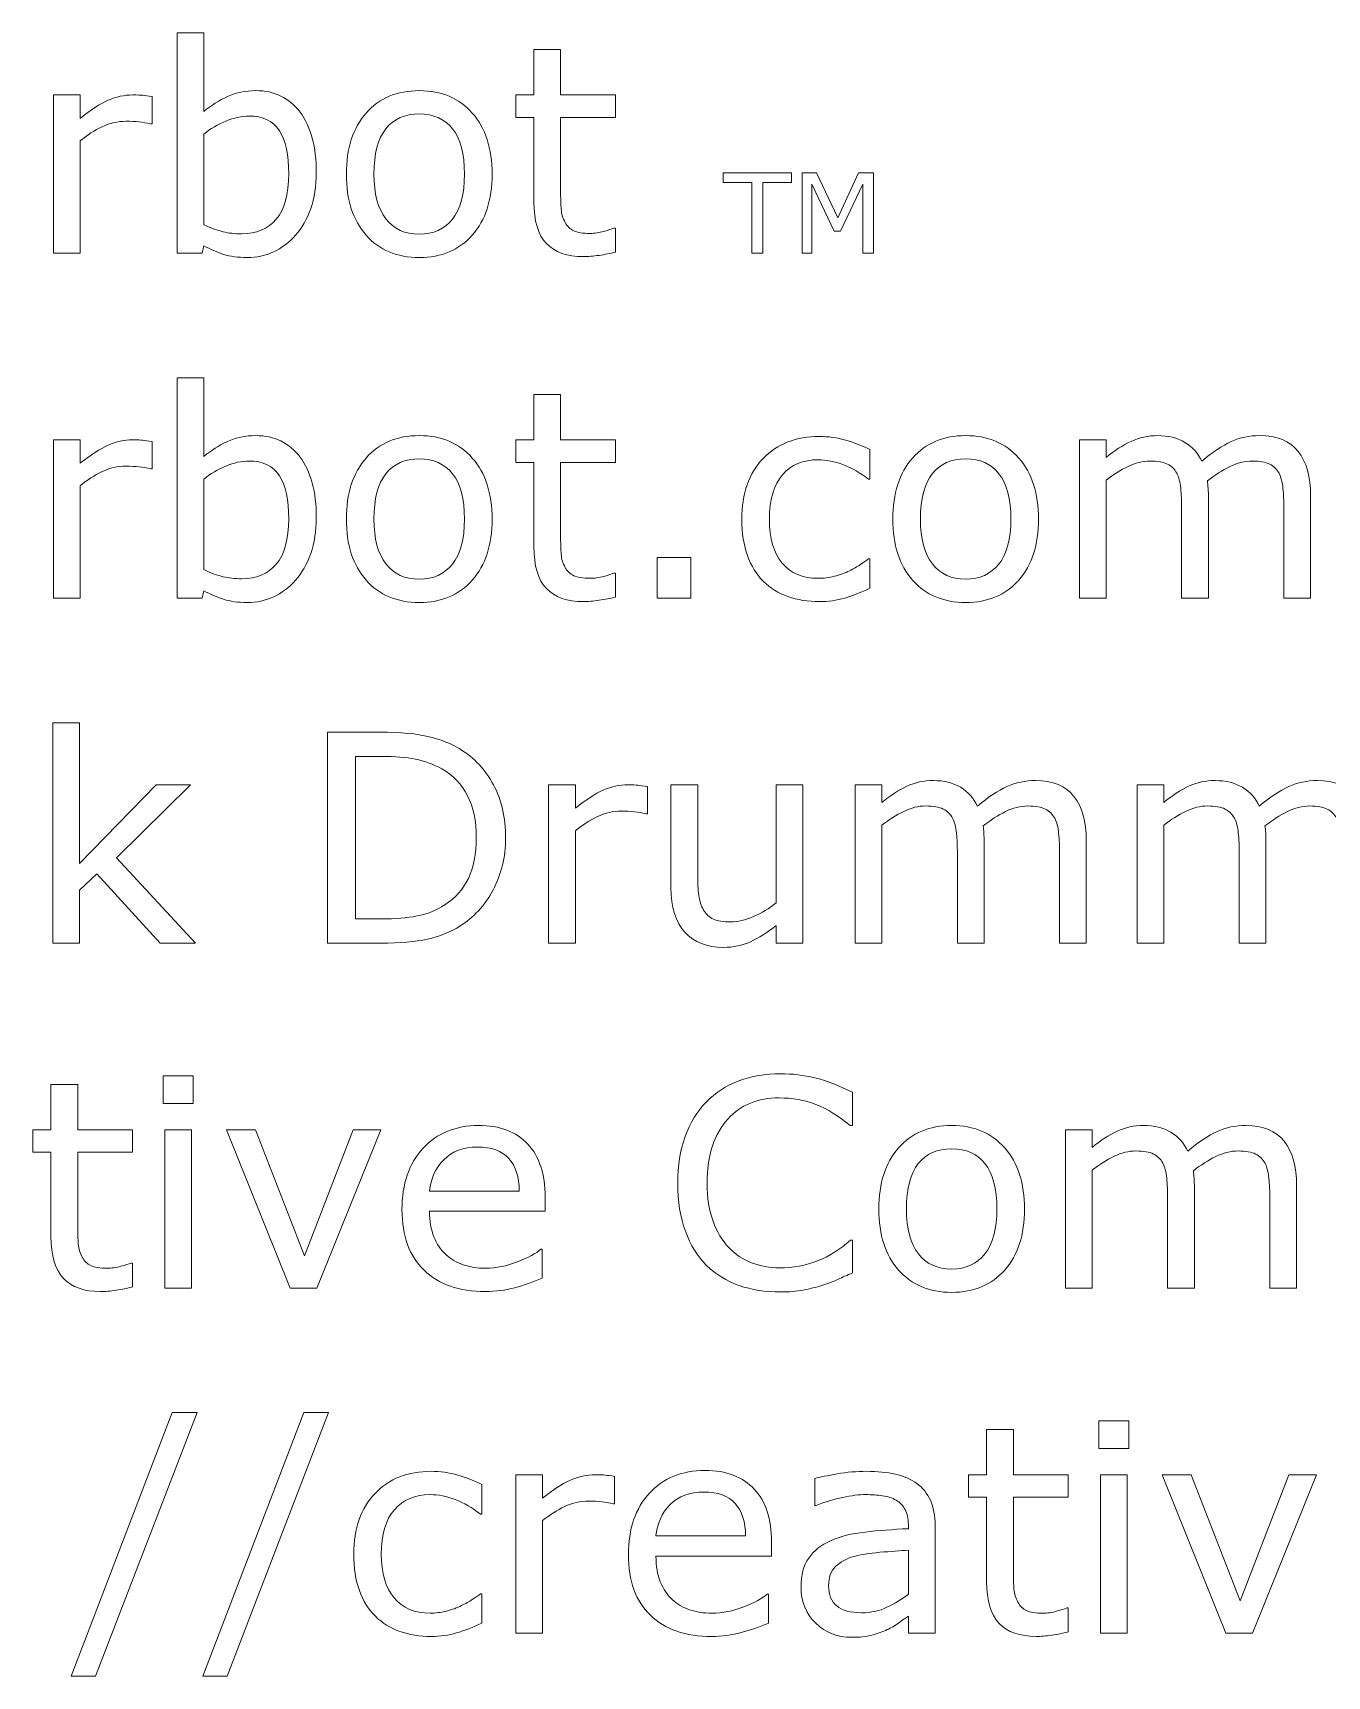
# Model space of a CAD drawing. Header units: inches. Extents: x -16 to 263, y 95 to 274.
# Drawn here: x 0.72 to 33.81, y 232.08 to 274.1 of the extents above; entities that cross this region are included whole.
import ezdxf

# ---------------------------------------------------------------- set-up
doc = ezdxf.new("R2010")
doc.units = ezdxf.units.IN
doc.header["$MEASUREMENT"] = 0
doc.layers.add('LAYER_1_0_0', color=7, linetype='Continuous')

# ---------------------------------------------------------------- blocks, each defined once
blk = doc.blocks.new('block 94')
at = {"layer": 'LAYER_1_0_0', "color": 7, "lineweight": 5}
for points in [[(20.108, 270.272), (19.375, 270.272), (19.375, 268.464), (19.099, 268.464), (19.099, 270.272), (18.366, 270.272), (18.366, 270.515), (20.108, 270.515), (20.108, 270.272)], [(22.211, 268.464), (21.935, 268.464), (21.935, 270.23), (21.364, 269.026), (21.201, 269.026), (20.634, 270.23), (20.634, 268.464), (20.381, 268.464), (20.381, 270.515), (20.752, 270.515), (21.299, 269.371), (21.829, 270.515), (22.211, 270.515), (22.211, 268.464)], [(17.537, 259.645), (16.677, 259.645), (16.677, 260.681), (17.537, 260.681), (17.537, 259.645)], [(4.876, 250.825), (3.974, 250.825), (2.349, 252.594), (1.91, 252.176), (1.91, 250.825), (1.227, 250.825), (1.227, 256.458), (1.91, 256.458), (1.91, 252.86), (3.867, 254.871), (4.744, 254.871), (2.858, 253.002), (4.876, 250.825)], [(4.816, 246.724), (4.044, 246.724), (4.044, 247.43), (4.816, 247.43), (4.816, 246.724)], [(4.772, 242.006), (4.088, 242.006), (4.088, 246.051), (4.772, 246.051), (4.772, 242.006)], [(9.616, 246.051), (7.979, 242.006), (7.295, 242.006), (5.669, 246.051), (6.405, 246.051), (7.66, 242.832), (8.902, 246.051), (9.616, 246.051)], [(4.914, 238.82), (2.322, 232.084), (1.695, 232.084), (4.278, 238.82), (4.914, 238.82)], [(8.279, 238.82), (5.685, 232.084), (5.06, 232.084), (7.642, 238.82), (8.279, 238.82)], [(28.737, 237.905), (27.966, 237.905), (27.966, 238.61), (28.737, 238.61), (28.737, 237.905)], [(28.693, 233.186), (28.01, 233.186), (28.01, 237.232), (28.693, 237.232), (28.693, 233.186)], [(33.537, 237.232), (31.901, 233.186), (31.216, 233.186), (29.59, 237.232), (30.327, 237.232), (31.582, 234.012), (32.824, 237.232), (33.537, 237.232)]]:
    blk.add_lwpolyline(points, dxfattribs=at)
for points, knots in [([(7.963, 270.518), (7.963, 270.18), (7.916, 269.876), (7.821, 269.606), (7.725, 269.336), (7.597, 269.109), (7.435, 268.925), (7.264, 268.735), (7.076, 268.592), (6.871, 268.497), (6.665, 268.402), (6.44, 268.354), (6.194, 268.354), (5.964, 268.354), (5.764, 268.381), (5.593, 268.435), (5.422, 268.49), (5.253, 268.563), (5.086, 268.654), (5.086, 268.654), (5.043, 268.464), (5.043, 268.464), (5.043, 268.464), (4.402, 268.464), (4.402, 268.464), (4.402, 268.464), (4.402, 274.097), (4.402, 274.097), (4.402, 274.097), (5.086, 274.097), (5.086, 274.097), (5.086, 274.097), (5.086, 272.085), (5.086, 272.085), (5.277, 272.242), (5.479, 272.37), (5.694, 272.47), (5.909, 272.57), (6.151, 272.62), (6.418, 272.62), (6.896, 272.62), (7.273, 272.437), (7.549, 272.07), (7.826, 271.703), (7.963, 271.186), (7.963, 270.518)], [0, 0, 0, 0, 1, 1, 1, 2, 2, 2, 3, 3, 3, 4, 4, 4, 5, 5, 5, 6, 6, 6, 7, 7, 7, 8, 8, 8, 9, 9, 9, 10, 10, 10, 11, 11, 11, 12, 12, 12, 13, 13, 13, 14, 14, 14, 15, 15, 15, 15]), ([(15.609, 268.492), (15.482, 268.458), (15.342, 268.43), (15.192, 268.409), (15.041, 268.387), (14.907, 268.376), (14.788, 268.376), (14.376, 268.376), (14.063, 268.487), (13.848, 268.71), (13.633, 268.932), (13.526, 269.289), (13.526, 269.78), (13.526, 269.78), (13.526, 271.937), (13.526, 271.937), (13.526, 271.937), (13.063, 271.937), (13.063, 271.937), (13.063, 271.937), (13.063, 272.51), (13.063, 272.51), (13.063, 272.51), (13.526, 272.51), (13.526, 272.51), (13.526, 272.51), (13.526, 273.668), (13.526, 273.668), (13.526, 273.668), (14.209, 273.668), (14.209, 273.668), (14.209, 273.668), (14.209, 272.51), (14.209, 272.51), (14.209, 272.51), (15.609, 272.51), (15.609, 272.51), (15.609, 272.51), (15.609, 271.937), (15.609, 271.937), (15.609, 271.937), (14.209, 271.937), (14.209, 271.937), (14.209, 271.937), (14.209, 270.087), (14.209, 270.087), (14.209, 269.873), (14.214, 269.707), (14.224, 269.587), (14.233, 269.467), (14.267, 269.355), (14.325, 269.251), (14.377, 269.154), (14.45, 269.083), (14.543, 269.038), (14.636, 268.994), (14.777, 268.971), (14.967, 268.971), (15.077, 268.971), (15.193, 268.988), (15.314, 269.021), (15.434, 269.054), (15.52, 269.081), (15.574, 269.103), (15.574, 269.103), (15.609, 269.103), (15.609, 269.103), (15.609, 269.103), (15.609, 268.492), (15.609, 268.492)], [0, 0, 0, 0, 1, 1, 1, 2, 2, 2, 3, 3, 3, 4, 4, 4, 5, 5, 5, 6, 6, 6, 7, 7, 7, 8, 8, 8, 9, 9, 9, 10, 10, 10, 11, 11, 11, 12, 12, 12, 13, 13, 13, 14, 14, 14, 15, 15, 15, 16, 16, 16, 17, 17, 17, 18, 18, 18, 19, 19, 19, 20, 20, 20, 21, 21, 21, 22, 22, 22, 23, 23, 23, 23]), ([(3.766, 271.771), (3.766, 271.771), (3.729, 271.771), (3.729, 271.771), (3.628, 271.794), (3.53, 271.811), (3.434, 271.822), (3.339, 271.832), (3.227, 271.837), (3.097, 271.837), (2.887, 271.837), (2.684, 271.791), (2.489, 271.698), (2.293, 271.605), (2.105, 271.485), (1.925, 271.338), (1.925, 271.338), (1.925, 268.464), (1.925, 268.464), (1.925, 268.464), (1.241, 268.464), (1.241, 268.464), (1.241, 268.464), (1.241, 272.51), (1.241, 272.51), (1.241, 272.51), (1.925, 272.51), (1.925, 272.51), (1.925, 272.51), (1.925, 271.912), (1.925, 271.912), (2.195, 272.13), (2.433, 272.284), (2.639, 272.374), (2.845, 272.465), (3.055, 272.51), (3.27, 272.51), (3.388, 272.51), (3.474, 272.507), (3.527, 272.501), (3.58, 272.495), (3.66, 272.483), (3.766, 272.467), (3.766, 272.467), (3.766, 271.771), (3.766, 271.771)], [0, 0, 0, 0, 1, 1, 1, 2, 2, 2, 3, 3, 3, 4, 4, 4, 5, 5, 5, 6, 6, 6, 7, 7, 7, 8, 8, 8, 9, 9, 9, 10, 10, 10, 11, 11, 11, 12, 12, 12, 13, 13, 13, 14, 14, 14, 15, 15, 15, 15]), ([(12.458, 270.485), (12.458, 269.827), (12.289, 269.306), (11.952, 268.925), (11.614, 268.544), (11.163, 268.354), (10.597, 268.354), (10.026, 268.354), (9.572, 268.544), (9.236, 268.925), (8.9, 269.306), (8.732, 269.827), (8.732, 270.485), (8.732, 271.144), (8.9, 271.664), (9.236, 272.047), (9.572, 272.429), (10.026, 272.62), (10.597, 272.62), (11.163, 272.62), (11.614, 272.429), (11.952, 272.047), (12.289, 271.664), (12.458, 271.144), (12.458, 270.485)], [0, 0, 0, 0, 1, 1, 1, 2, 2, 2, 3, 3, 3, 4, 4, 4, 5, 5, 5, 6, 6, 6, 7, 7, 7, 8, 8, 8, 8]), ([(7.258, 270.496), (7.258, 270.979), (7.179, 271.345), (7.019, 271.595), (6.86, 271.845), (6.604, 271.97), (6.25, 271.97), (6.052, 271.97), (5.852, 271.927), (5.65, 271.841), (5.448, 271.755), (5.26, 271.645), (5.086, 271.51), (5.086, 271.51), (5.086, 269.192), (5.086, 269.192), (5.279, 269.105), (5.444, 269.045), (5.583, 269.011), (5.721, 268.977), (5.879, 268.96), (6.055, 268.96), (6.43, 268.96), (6.725, 269.084), (6.938, 269.331), (7.152, 269.579), (7.258, 269.967), (7.258, 270.496)], [0, 0, 0, 0, 1, 1, 1, 2, 2, 2, 3, 3, 3, 4, 4, 4, 5, 5, 5, 6, 6, 6, 7, 7, 7, 8, 8, 8, 9, 9, 9, 9]), ([(11.752, 270.485), (11.752, 271.006), (11.65, 271.392), (11.446, 271.645), (11.242, 271.898), (10.959, 272.025), (10.597, 272.025), (10.23, 272.025), (9.944, 271.898), (9.742, 271.645), (9.538, 271.392), (9.437, 271.006), (9.437, 270.485), (9.437, 269.982), (9.539, 269.6), (9.743, 269.339), (9.947, 269.079), (10.232, 268.949), (10.597, 268.949), (10.956, 268.949), (11.24, 269.078), (11.445, 269.336), (11.65, 269.594), (11.752, 269.977), (11.752, 270.485)], [0, 0, 0, 0, 1, 1, 1, 2, 2, 2, 3, 3, 3, 4, 4, 4, 5, 5, 5, 6, 6, 6, 7, 7, 7, 8, 8, 8, 8]), ([(7.963, 261.698), (7.963, 261.361), (7.916, 261.056), (7.821, 260.786), (7.725, 260.516), (7.597, 260.289), (7.435, 260.106), (7.264, 259.916), (7.076, 259.772), (6.871, 259.677), (6.665, 259.582), (6.44, 259.534), (6.194, 259.534), (5.964, 259.534), (5.764, 259.562), (5.593, 259.616), (5.422, 259.67), (5.253, 259.743), (5.086, 259.835), (5.086, 259.835), (5.043, 259.645), (5.043, 259.645), (5.043, 259.645), (4.402, 259.645), (4.402, 259.645), (4.402, 259.645), (4.402, 265.278), (4.402, 265.278), (4.402, 265.278), (5.086, 265.278), (5.086, 265.278), (5.086, 265.278), (5.086, 263.265), (5.086, 263.265), (5.277, 263.422), (5.479, 263.55), (5.694, 263.651), (5.909, 263.751), (6.151, 263.801), (6.418, 263.801), (6.896, 263.801), (7.273, 263.617), (7.549, 263.251), (7.826, 262.884), (7.963, 262.367), (7.963, 261.698)], [0, 0, 0, 0, 1, 1, 1, 2, 2, 2, 3, 3, 3, 4, 4, 4, 5, 5, 5, 6, 6, 6, 7, 7, 7, 8, 8, 8, 9, 9, 9, 10, 10, 10, 11, 11, 11, 12, 12, 12, 13, 13, 13, 14, 14, 14, 15, 15, 15, 15]), ([(15.609, 259.672), (15.482, 259.638), (15.342, 259.611), (15.192, 259.589), (15.041, 259.567), (14.907, 259.556), (14.788, 259.556), (14.376, 259.556), (14.063, 259.668), (13.848, 259.89), (13.633, 260.113), (13.526, 260.47), (13.526, 260.961), (13.526, 260.961), (13.526, 263.117), (13.526, 263.117), (13.526, 263.117), (13.063, 263.117), (13.063, 263.117), (13.063, 263.117), (13.063, 263.691), (13.063, 263.691), (13.063, 263.691), (13.526, 263.691), (13.526, 263.691), (13.526, 263.691), (13.526, 264.848), (13.526, 264.848), (13.526, 264.848), (14.209, 264.848), (14.209, 264.848), (14.209, 264.848), (14.209, 263.691), (14.209, 263.691), (14.209, 263.691), (15.609, 263.691), (15.609, 263.691), (15.609, 263.691), (15.609, 263.117), (15.609, 263.117), (15.609, 263.117), (14.209, 263.117), (14.209, 263.117), (14.209, 263.117), (14.209, 261.268), (14.209, 261.268), (14.209, 261.054), (14.214, 260.888), (14.224, 260.768), (14.233, 260.648), (14.267, 260.536), (14.325, 260.432), (14.377, 260.335), (14.45, 260.264), (14.543, 260.219), (14.636, 260.174), (14.777, 260.152), (14.967, 260.152), (15.077, 260.152), (15.193, 260.168), (15.314, 260.201), (15.434, 260.234), (15.52, 260.262), (15.574, 260.284), (15.574, 260.284), (15.609, 260.284), (15.609, 260.284), (15.609, 260.284), (15.609, 259.672), (15.609, 259.672)], [0, 0, 0, 0, 1, 1, 1, 2, 2, 2, 3, 3, 3, 4, 4, 4, 5, 5, 5, 6, 6, 6, 7, 7, 7, 8, 8, 8, 9, 9, 9, 10, 10, 10, 11, 11, 11, 12, 12, 12, 13, 13, 13, 14, 14, 14, 15, 15, 15, 16, 16, 16, 17, 17, 17, 18, 18, 18, 19, 19, 19, 20, 20, 20, 21, 21, 21, 22, 22, 22, 23, 23, 23, 23]), ([(3.766, 262.952), (3.766, 262.952), (3.729, 262.952), (3.729, 262.952), (3.628, 262.975), (3.53, 262.992), (3.434, 263.003), (3.339, 263.013), (3.227, 263.018), (3.097, 263.018), (2.887, 263.018), (2.684, 262.972), (2.489, 262.879), (2.293, 262.786), (2.105, 262.665), (1.925, 262.518), (1.925, 262.518), (1.925, 259.645), (1.925, 259.645), (1.925, 259.645), (1.241, 259.645), (1.241, 259.645), (1.241, 259.645), (1.241, 263.691), (1.241, 263.691), (1.241, 263.691), (1.925, 263.691), (1.925, 263.691), (1.925, 263.691), (1.925, 263.093), (1.925, 263.093), (2.195, 263.31), (2.433, 263.464), (2.639, 263.554), (2.845, 263.645), (3.055, 263.691), (3.27, 263.691), (3.388, 263.691), (3.474, 263.687), (3.527, 263.681), (3.58, 263.675), (3.66, 263.664), (3.766, 263.647), (3.766, 263.647), (3.766, 262.952), (3.766, 262.952)], [0, 0, 0, 0, 1, 1, 1, 2, 2, 2, 3, 3, 3, 4, 4, 4, 5, 5, 5, 6, 6, 6, 7, 7, 7, 8, 8, 8, 9, 9, 9, 10, 10, 10, 11, 11, 11, 12, 12, 12, 13, 13, 13, 14, 14, 14, 15, 15, 15, 15]), ([(12.458, 261.666), (12.458, 261.007), (12.289, 260.487), (11.952, 260.106), (11.614, 259.725), (11.163, 259.534), (10.597, 259.534), (10.026, 259.534), (9.572, 259.725), (9.236, 260.106), (8.9, 260.487), (8.732, 261.007), (8.732, 261.666), (8.732, 262.325), (8.9, 262.845), (9.236, 263.227), (9.572, 263.61), (10.026, 263.801), (10.597, 263.801), (11.163, 263.801), (11.614, 263.61), (11.952, 263.227), (12.289, 262.845), (12.458, 262.325), (12.458, 261.666)], [0, 0, 0, 0, 1, 1, 1, 2, 2, 2, 3, 3, 3, 4, 4, 4, 5, 5, 5, 6, 6, 6, 7, 7, 7, 8, 8, 8, 8]), ([(22.116, 259.9), (21.89, 259.791), (21.675, 259.707), (21.472, 259.647), (21.268, 259.586), (21.051, 259.556), (20.823, 259.556), (20.531, 259.556), (20.264, 259.599), (20.02, 259.685), (19.777, 259.77), (19.568, 259.9), (19.396, 260.074), (19.219, 260.247), (19.083, 260.466), (18.987, 260.731), (18.89, 260.996), (18.842, 261.306), (18.842, 261.66), (18.842, 262.32), (19.023, 262.839), (19.386, 263.215), (19.749, 263.591), (20.228, 263.779), (20.823, 263.779), (21.054, 263.779), (21.281, 263.746), (21.504, 263.681), (21.727, 263.616), (21.931, 263.537), (22.116, 263.443), (22.116, 263.443), (22.116, 262.687), (22.116, 262.687), (22.116, 262.687), (22.081, 262.687), (22.081, 262.687), (21.873, 262.847), (21.66, 262.969), (21.439, 263.055), (21.219, 263.14), (21.004, 263.183), (20.794, 263.183), (20.409, 263.183), (20.105, 263.054), (19.882, 262.797), (19.659, 262.538), (19.548, 262.16), (19.548, 261.66), (19.548, 261.175), (19.657, 260.803), (19.875, 260.542), (20.093, 260.282), (20.399, 260.152), (20.794, 260.152), (20.931, 260.152), (21.071, 260.169), (21.213, 260.205), (21.355, 260.241), (21.483, 260.287), (21.596, 260.344), (21.695, 260.395), (21.788, 260.447), (21.875, 260.503), (21.961, 260.559), (22.03, 260.608), (22.081, 260.648), (22.081, 260.648), (22.116, 260.648), (22.116, 260.648), (22.116, 260.648), (22.116, 259.9), (22.116, 259.9)], [0, 0, 0, 0, 1, 1, 1, 2, 2, 2, 3, 3, 3, 4, 4, 4, 5, 5, 5, 6, 6, 6, 7, 7, 7, 8, 8, 8, 9, 9, 9, 10, 10, 10, 11, 11, 11, 12, 12, 12, 13, 13, 13, 14, 14, 14, 15, 15, 15, 16, 16, 16, 17, 17, 17, 18, 18, 18, 19, 19, 19, 20, 20, 20, 21, 21, 21, 22, 22, 22, 23, 23, 23, 24, 24, 24, 24]), ([(26.428, 261.666), (26.428, 261.007), (26.26, 260.487), (25.922, 260.106), (25.585, 259.725), (25.133, 259.534), (24.567, 259.534), (23.996, 259.534), (23.542, 259.725), (23.207, 260.106), (22.87, 260.487), (22.702, 261.007), (22.702, 261.666), (22.702, 262.325), (22.87, 262.845), (23.207, 263.227), (23.542, 263.61), (23.996, 263.801), (24.567, 263.801), (25.133, 263.801), (25.585, 263.61), (25.922, 263.227), (26.26, 262.845), (26.428, 262.325), (26.428, 261.666)], [0, 0, 0, 0, 1, 1, 1, 2, 2, 2, 3, 3, 3, 4, 4, 4, 5, 5, 5, 6, 6, 6, 7, 7, 7, 8, 8, 8, 8]), ([(33.383, 259.645), (33.383, 259.645), (32.7, 259.645), (32.7, 259.645), (32.7, 259.645), (32.7, 261.946), (32.7, 261.946), (32.7, 262.119), (32.692, 262.287), (32.676, 262.449), (32.661, 262.61), (32.627, 262.739), (32.576, 262.836), (32.521, 262.939), (32.441, 263.018), (32.337, 263.071), (32.234, 263.124), (32.084, 263.15), (31.889, 263.15), (31.698, 263.15), (31.507, 263.102), (31.317, 263.007), (31.126, 262.912), (30.935, 262.791), (30.745, 262.644), (30.752, 262.588), (30.758, 262.524), (30.763, 262.45), (30.768, 262.377), (30.771, 262.304), (30.771, 262.232), (30.771, 262.232), (30.771, 259.645), (30.771, 259.645), (30.771, 259.645), (30.087, 259.645), (30.087, 259.645), (30.087, 259.645), (30.087, 261.946), (30.087, 261.946), (30.087, 262.124), (30.079, 262.294), (30.063, 262.454), (30.048, 262.614), (30.015, 262.743), (29.964, 262.839), (29.908, 262.943), (29.829, 263.02), (29.725, 263.072), (29.621, 263.125), (29.471, 263.15), (29.276, 263.15), (29.09, 263.15), (28.904, 263.105), (28.717, 263.013), (28.53, 262.921), (28.343, 262.804), (28.158, 262.662), (28.158, 262.662), (28.158, 259.645), (28.158, 259.645), (28.158, 259.645), (27.474, 259.645), (27.474, 259.645), (27.474, 259.645), (27.474, 263.691), (27.474, 263.691), (27.474, 263.691), (28.158, 263.691), (28.158, 263.691), (28.158, 263.691), (28.158, 263.242), (28.158, 263.242), (28.37, 263.417), (28.582, 263.554), (28.794, 263.653), (29.005, 263.752), (29.23, 263.801), (29.469, 263.801), (29.745, 263.801), (29.978, 263.743), (30.17, 263.627), (30.363, 263.512), (30.506, 263.352), (30.6, 263.147), (30.875, 263.378), (31.127, 263.545), (31.353, 263.647), (31.581, 263.749), (31.823, 263.801), (32.082, 263.801), (32.526, 263.801), (32.854, 263.666), (33.066, 263.397), (33.277, 263.128), (33.383, 262.752), (33.383, 262.269), (33.383, 262.269), (33.383, 259.645), (33.383, 259.645)], [0, 0, 0, 0, 1, 1, 1, 2, 2, 2, 3, 3, 3, 4, 4, 4, 5, 5, 5, 6, 6, 6, 7, 7, 7, 8, 8, 8, 9, 9, 9, 10, 10, 10, 11, 11, 11, 12, 12, 12, 13, 13, 13, 14, 14, 14, 15, 15, 15, 16, 16, 16, 17, 17, 17, 18, 18, 18, 19, 19, 19, 20, 20, 20, 21, 21, 21, 22, 22, 22, 23, 23, 23, 24, 24, 24, 25, 25, 25, 26, 26, 26, 27, 27, 27, 28, 28, 28, 29, 29, 29, 30, 30, 30, 31, 31, 31, 32, 32, 32, 33, 33, 33, 33]), ([(7.258, 261.676), (7.258, 262.159), (7.179, 262.526), (7.019, 262.776), (6.86, 263.025), (6.604, 263.15), (6.25, 263.15), (6.052, 263.15), (5.852, 263.107), (5.65, 263.022), (5.448, 262.936), (5.26, 262.825), (5.086, 262.69), (5.086, 262.69), (5.086, 260.373), (5.086, 260.373), (5.279, 260.286), (5.444, 260.225), (5.583, 260.191), (5.721, 260.158), (5.879, 260.141), (6.055, 260.141), (6.43, 260.141), (6.725, 260.264), (6.938, 260.512), (7.152, 260.759), (7.258, 261.148), (7.258, 261.676)], [0, 0, 0, 0, 1, 1, 1, 2, 2, 2, 3, 3, 3, 4, 4, 4, 5, 5, 5, 6, 6, 6, 7, 7, 7, 8, 8, 8, 9, 9, 9, 9]), ([(11.752, 261.666), (11.752, 262.186), (11.65, 262.573), (11.446, 262.826), (11.242, 263.079), (10.959, 263.205), (10.597, 263.205), (10.23, 263.205), (9.944, 263.079), (9.742, 262.826), (9.538, 262.573), (9.437, 262.186), (9.437, 261.666), (9.437, 261.162), (9.539, 260.78), (9.743, 260.52), (9.947, 260.26), (10.232, 260.13), (10.597, 260.13), (10.956, 260.13), (11.24, 260.259), (11.445, 260.517), (11.65, 260.774), (11.752, 261.157), (11.752, 261.666)], [0, 0, 0, 0, 1, 1, 1, 2, 2, 2, 3, 3, 3, 4, 4, 4, 5, 5, 5, 6, 6, 6, 7, 7, 7, 8, 8, 8, 8]), ([(25.723, 261.666), (25.723, 262.186), (25.621, 262.573), (25.417, 262.826), (25.213, 263.079), (24.929, 263.205), (24.567, 263.205), (24.199, 263.205), (23.915, 263.079), (23.712, 262.826), (23.509, 262.573), (23.408, 262.186), (23.408, 261.666), (23.408, 261.162), (23.51, 260.78), (23.714, 260.52), (23.918, 260.26), (24.202, 260.13), (24.567, 260.13), (24.927, 260.13), (25.209, 260.259), (25.415, 260.517), (25.62, 260.774), (25.723, 261.157), (25.723, 261.666)], [0, 0, 0, 0, 1, 1, 1, 2, 2, 2, 3, 3, 3, 4, 4, 4, 5, 5, 5, 6, 6, 6, 7, 7, 7, 8, 8, 8, 8]), ([(12.802, 253.515), (12.802, 253.025), (12.695, 252.581), (12.481, 252.183), (12.268, 251.785), (11.984, 251.475), (11.629, 251.256), (11.383, 251.104), (11.109, 250.994), (10.806, 250.926), (10.503, 250.859), (10.104, 250.825), (9.609, 250.825), (9.609, 250.825), (8.249, 250.825), (8.249, 250.825), (8.249, 250.825), (8.249, 256.216), (8.249, 256.216), (8.249, 256.216), (9.595, 256.216), (9.595, 256.216), (10.121, 256.216), (10.539, 256.178), (10.849, 256.102), (11.159, 256.026), (11.422, 255.922), (11.636, 255.789), (12.003, 255.559), (12.289, 255.254), (12.494, 254.873), (12.699, 254.491), (12.802, 254.039), (12.802, 253.515)], [0, 0, 0, 0, 1, 1, 1, 2, 2, 2, 3, 3, 3, 4, 4, 4, 5, 5, 5, 6, 6, 6, 7, 7, 7, 8, 8, 8, 9, 9, 9, 10, 10, 10, 11, 11, 11, 11]), ([(12.052, 253.526), (12.052, 253.948), (11.978, 254.304), (11.831, 254.593), (11.684, 254.883), (11.465, 255.111), (11.173, 255.277), (10.961, 255.397), (10.735, 255.481), (10.496, 255.528), (10.257, 255.575), (9.971, 255.599), (9.638, 255.599), (9.638, 255.599), (8.965, 255.599), (8.965, 255.599), (8.965, 255.599), (8.965, 251.442), (8.965, 251.442), (8.965, 251.442), (9.638, 251.442), (9.638, 251.442), (9.984, 251.442), (10.285, 251.468), (10.542, 251.519), (10.798, 251.569), (11.034, 251.664), (11.249, 251.801), (11.517, 251.972), (11.717, 252.198), (11.851, 252.477), (11.985, 252.757), (12.052, 253.106), (12.052, 253.526)], [0, 0, 0, 0, 1, 1, 1, 2, 2, 2, 3, 3, 3, 4, 4, 4, 5, 5, 5, 6, 6, 6, 7, 7, 7, 8, 8, 8, 9, 9, 9, 10, 10, 10, 11, 11, 11, 11]), ([(16.427, 254.132), (16.427, 254.132), (16.39, 254.132), (16.39, 254.132), (16.289, 254.156), (16.191, 254.172), (16.095, 254.183), (16, 254.194), (15.888, 254.198), (15.758, 254.198), (15.547, 254.198), (15.345, 254.152), (15.15, 254.059), (14.954, 253.966), (14.766, 253.846), (14.586, 253.699), (14.586, 253.699), (14.586, 250.825), (14.586, 250.825), (14.586, 250.825), (13.902, 250.825), (13.902, 250.825), (13.902, 250.825), (13.902, 254.871), (13.902, 254.871), (13.902, 254.871), (14.586, 254.871), (14.586, 254.871), (14.586, 254.871), (14.586, 254.274), (14.586, 254.274), (14.856, 254.491), (15.093, 254.645), (15.3, 254.735), (15.506, 254.826), (15.716, 254.871), (15.931, 254.871), (16.049, 254.871), (16.134, 254.868), (16.187, 254.862), (16.241, 254.856), (16.32, 254.845), (16.427, 254.828), (16.427, 254.828), (16.427, 254.132), (16.427, 254.132)], [0, 0, 0, 0, 1, 1, 1, 2, 2, 2, 3, 3, 3, 4, 4, 4, 5, 5, 5, 6, 6, 6, 7, 7, 7, 8, 8, 8, 9, 9, 9, 10, 10, 10, 11, 11, 11, 12, 12, 12, 13, 13, 13, 14, 14, 14, 15, 15, 15, 15]), ([(20.404, 250.825), (20.404, 250.825), (19.72, 250.825), (19.72, 250.825), (19.72, 250.825), (19.72, 251.276), (19.72, 251.276), (19.492, 251.095), (19.273, 250.957), (19.064, 250.86), (18.855, 250.764), (18.624, 250.715), (18.372, 250.715), (17.949, 250.715), (17.619, 250.845), (17.384, 251.104), (17.148, 251.364), (17.03, 251.744), (17.03, 252.246), (17.03, 252.246), (17.03, 254.871), (17.03, 254.871), (17.03, 254.871), (17.714, 254.871), (17.714, 254.871), (17.714, 254.871), (17.714, 252.57), (17.714, 252.57), (17.714, 252.365), (17.723, 252.19), (17.743, 252.044), (17.762, 251.898), (17.803, 251.773), (17.865, 251.669), (17.929, 251.563), (18.013, 251.486), (18.117, 251.438), (18.219, 251.389), (18.37, 251.365), (18.566, 251.365), (18.741, 251.365), (18.932, 251.411), (19.139, 251.503), (19.347, 251.595), (19.54, 251.712), (19.72, 251.854), (19.72, 251.854), (19.72, 254.871), (19.72, 254.871), (19.72, 254.871), (20.404, 254.871), (20.404, 254.871), (20.404, 254.871), (20.404, 250.825), (20.404, 250.825)], [0, 0, 0, 0, 1, 1, 1, 2, 2, 2, 3, 3, 3, 4, 4, 4, 5, 5, 5, 6, 6, 6, 7, 7, 7, 8, 8, 8, 9, 9, 9, 10, 10, 10, 11, 11, 11, 12, 12, 12, 13, 13, 13, 14, 14, 14, 15, 15, 15, 16, 16, 16, 17, 17, 17, 18, 18, 18, 18]), ([(27.649, 250.825), (27.649, 250.825), (26.966, 250.825), (26.966, 250.825), (26.966, 250.825), (26.966, 253.126), (26.966, 253.126), (26.966, 253.3), (26.958, 253.467), (26.942, 253.629), (26.927, 253.791), (26.893, 253.92), (26.843, 254.017), (26.787, 254.12), (26.707, 254.198), (26.604, 254.251), (26.5, 254.305), (26.351, 254.331), (26.156, 254.331), (25.965, 254.331), (25.774, 254.283), (25.584, 254.188), (25.393, 254.093), (25.202, 253.972), (25.012, 253.824), (25.019, 253.769), (25.025, 253.704), (25.03, 253.631), (25.034, 253.557), (25.037, 253.485), (25.037, 253.412), (25.037, 253.412), (25.037, 250.825), (25.037, 250.825), (25.037, 250.825), (24.353, 250.825), (24.353, 250.825), (24.353, 250.825), (24.353, 253.126), (24.353, 253.126), (24.353, 253.305), (24.345, 253.474), (24.33, 253.635), (24.314, 253.795), (24.281, 253.924), (24.23, 254.02), (24.175, 254.123), (24.095, 254.201), (23.991, 254.253), (23.887, 254.305), (23.738, 254.331), (23.543, 254.331), (23.357, 254.331), (23.17, 254.285), (22.983, 254.194), (22.796, 254.102), (22.61, 253.985), (22.424, 253.843), (22.424, 253.843), (22.424, 250.825), (22.424, 250.825), (22.424, 250.825), (21.74, 250.825), (21.74, 250.825), (21.74, 250.825), (21.74, 254.871), (21.74, 254.871), (21.74, 254.871), (22.424, 254.871), (22.424, 254.871), (22.424, 254.871), (22.424, 254.422), (22.424, 254.422), (22.637, 254.597), (22.848, 254.734), (23.06, 254.834), (23.271, 254.932), (23.497, 254.981), (23.736, 254.981), (24.011, 254.981), (24.245, 254.923), (24.437, 254.808), (24.629, 254.692), (24.772, 254.533), (24.866, 254.328), (25.142, 254.559), (25.393, 254.726), (25.62, 254.828), (25.847, 254.93), (26.09, 254.981), (26.348, 254.981), (26.793, 254.981), (27.121, 254.847), (27.332, 254.577), (27.544, 254.309), (27.649, 253.932), (27.649, 253.45), (27.649, 253.45), (27.649, 250.825), (27.649, 250.825)], [0, 0, 0, 0, 1, 1, 1, 2, 2, 2, 3, 3, 3, 4, 4, 4, 5, 5, 5, 6, 6, 6, 7, 7, 7, 8, 8, 8, 9, 9, 9, 10, 10, 10, 11, 11, 11, 12, 12, 12, 13, 13, 13, 14, 14, 14, 15, 15, 15, 16, 16, 16, 17, 17, 17, 18, 18, 18, 19, 19, 19, 20, 20, 20, 21, 21, 21, 22, 22, 22, 23, 23, 23, 24, 24, 24, 25, 25, 25, 26, 26, 26, 27, 27, 27, 28, 28, 28, 29, 29, 29, 30, 30, 30, 31, 31, 31, 32, 32, 32, 33, 33, 33, 33]), ([(34.855, 250.825), (34.855, 250.825), (34.172, 250.825), (34.172, 250.825), (34.172, 250.825), (34.172, 253.126), (34.172, 253.126), (34.172, 253.3), (34.164, 253.467), (34.148, 253.629), (34.132, 253.791), (34.099, 253.92), (34.049, 254.017), (33.993, 254.12), (33.913, 254.198), (33.81, 254.251), (33.706, 254.305), (33.556, 254.331), (33.361, 254.331), (33.17, 254.331), (32.98, 254.283), (32.789, 254.188), (32.599, 254.093), (32.408, 253.972), (32.217, 253.824), (32.224, 253.769), (32.231, 253.704), (32.235, 253.631), (32.24, 253.557), (32.242, 253.485), (32.242, 253.412), (32.242, 253.412), (32.242, 250.825), (32.242, 250.825), (32.242, 250.825), (31.559, 250.825), (31.559, 250.825), (31.559, 250.825), (31.559, 253.126), (31.559, 253.126), (31.559, 253.305), (31.551, 253.474), (31.535, 253.635), (31.52, 253.795), (31.486, 253.924), (31.436, 254.02), (31.38, 254.123), (31.3, 254.201), (31.197, 254.253), (31.093, 254.305), (30.944, 254.331), (30.749, 254.331), (30.562, 254.331), (30.376, 254.285), (30.189, 254.194), (30.002, 254.102), (29.816, 253.985), (29.63, 253.843), (29.63, 253.843), (29.63, 250.825), (29.63, 250.825), (29.63, 250.825), (28.946, 250.825), (28.946, 250.825), (28.946, 250.825), (28.946, 254.871), (28.946, 254.871), (28.946, 254.871), (29.63, 254.871), (29.63, 254.871), (29.63, 254.871), (29.63, 254.422), (29.63, 254.422), (29.842, 254.597), (30.054, 254.734), (30.266, 254.834), (30.477, 254.932), (30.702, 254.981), (30.941, 254.981), (31.217, 254.981), (31.451, 254.923), (31.643, 254.808), (31.835, 254.692), (31.978, 254.533), (32.072, 254.328), (32.348, 254.559), (32.599, 254.726), (32.826, 254.828), (33.053, 254.93), (33.296, 254.981), (33.554, 254.981), (33.999, 254.981), (34.327, 254.847), (34.538, 254.577), (34.75, 254.309), (34.855, 253.932), (34.855, 253.45), (34.855, 253.45), (34.855, 250.825), (34.855, 250.825)], [0, 0, 0, 0, 1, 1, 1, 2, 2, 2, 3, 3, 3, 4, 4, 4, 5, 5, 5, 6, 6, 6, 7, 7, 7, 8, 8, 8, 9, 9, 9, 10, 10, 10, 11, 11, 11, 12, 12, 12, 13, 13, 13, 14, 14, 14, 15, 15, 15, 16, 16, 16, 17, 17, 17, 18, 18, 18, 19, 19, 19, 20, 20, 20, 21, 21, 21, 22, 22, 22, 23, 23, 23, 24, 24, 24, 25, 25, 25, 26, 26, 26, 27, 27, 27, 28, 28, 28, 29, 29, 29, 30, 30, 30, 31, 31, 31, 32, 32, 32, 33, 33, 33, 33]), ([(21.669, 242.393), (21.536, 242.336), (21.416, 242.281), (21.31, 242.231), (21.202, 242.181), (21.062, 242.128), (20.888, 242.072), (20.741, 242.027), (20.581, 241.988), (20.409, 241.955), (20.237, 241.923), (20.047, 241.906), (19.84, 241.906), (19.449, 241.906), (19.094, 241.961), (18.775, 242.071), (18.456, 242.181), (18.178, 242.352), (17.942, 242.586), (17.71, 242.815), (17.53, 243.106), (17.399, 243.459), (17.269, 243.812), (17.204, 244.223), (17.204, 244.691), (17.204, 245.134), (17.266, 245.53), (17.392, 245.88), (17.517, 246.229), (17.698, 246.524), (17.935, 246.765), (18.164, 246.999), (18.44, 247.177), (18.764, 247.301), (19.088, 247.423), (19.448, 247.485), (19.843, 247.485), (20.133, 247.485), (20.421, 247.45), (20.71, 247.38), (20.998, 247.31), (21.317, 247.187), (21.669, 247.011), (21.669, 247.011), (21.669, 246.162), (21.669, 246.162), (21.669, 246.162), (21.615, 246.162), (21.615, 246.162), (21.319, 246.408), (21.025, 246.587), (20.734, 246.699), (20.443, 246.811), (20.131, 246.867), (19.799, 246.867), (19.526, 246.867), (19.282, 246.824), (19.064, 246.736), (18.846, 246.648), (18.652, 246.511), (18.481, 246.326), (18.315, 246.145), (18.186, 245.917), (18.093, 245.642), (18, 245.366), (17.954, 245.048), (17.954, 244.687), (17.954, 244.309), (18.005, 243.984), (18.107, 243.712), (18.21, 243.44), (18.341, 243.218), (18.503, 243.047), (18.671, 242.87), (18.868, 242.737), (19.093, 242.652), (19.318, 242.566), (19.555, 242.524), (19.806, 242.524), (20.15, 242.524), (20.472, 242.583), (20.774, 242.7), (21.075, 242.818), (21.356, 242.994), (21.618, 243.229), (21.618, 243.229), (21.669, 243.229), (21.669, 243.229), (21.669, 243.229), (21.669, 242.393), (21.669, 242.393)], [0, 0, 0, 0, 1, 1, 1, 2, 2, 2, 3, 3, 3, 4, 4, 4, 5, 5, 5, 6, 6, 6, 7, 7, 7, 8, 8, 8, 9, 9, 9, 10, 10, 10, 11, 11, 11, 12, 12, 12, 13, 13, 13, 14, 14, 14, 15, 15, 15, 16, 16, 16, 17, 17, 17, 18, 18, 18, 19, 19, 19, 20, 20, 20, 21, 21, 21, 22, 22, 22, 23, 23, 23, 24, 24, 24, 25, 25, 25, 26, 26, 26, 27, 27, 27, 28, 28, 28, 29, 29, 29, 30, 30, 30, 30]), ([(3.264, 242.033), (3.135, 241.999), (2.996, 241.972), (2.845, 241.95), (2.695, 241.928), (2.561, 241.917), (2.442, 241.917), (2.03, 241.917), (1.717, 242.029), (1.502, 242.252), (1.287, 242.474), (1.18, 242.831), (1.18, 243.322), (1.18, 243.322), (1.18, 245.478), (1.18, 245.478), (1.18, 245.478), (0.717, 245.478), (0.717, 245.478), (0.717, 245.478), (0.717, 246.051), (0.717, 246.051), (0.717, 246.051), (1.18, 246.051), (1.18, 246.051), (1.18, 246.051), (1.18, 247.209), (1.18, 247.209), (1.18, 247.209), (1.863, 247.209), (1.863, 247.209), (1.863, 247.209), (1.863, 246.051), (1.863, 246.051), (1.863, 246.051), (3.264, 246.051), (3.264, 246.051), (3.264, 246.051), (3.264, 245.478), (3.264, 245.478), (3.264, 245.478), (1.863, 245.478), (1.863, 245.478), (1.863, 245.478), (1.863, 243.629), (1.863, 243.629), (1.863, 243.415), (1.868, 243.249), (1.878, 243.129), (1.888, 243.009), (1.921, 242.897), (1.979, 242.793), (2.032, 242.696), (2.105, 242.625), (2.197, 242.58), (2.29, 242.535), (2.431, 242.513), (2.621, 242.513), (2.732, 242.513), (2.847, 242.529), (2.967, 242.562), (3.088, 242.595), (3.175, 242.623), (3.228, 242.645), (3.228, 242.645), (3.264, 242.645), (3.264, 242.645), (3.264, 242.645), (3.264, 242.033), (3.264, 242.033)], [0, 0, 0, 0, 1, 1, 1, 2, 2, 2, 3, 3, 3, 4, 4, 4, 5, 5, 5, 6, 6, 6, 7, 7, 7, 8, 8, 8, 9, 9, 9, 10, 10, 10, 11, 11, 11, 12, 12, 12, 13, 13, 13, 14, 14, 14, 15, 15, 15, 16, 16, 16, 17, 17, 17, 18, 18, 18, 19, 19, 19, 20, 20, 20, 21, 21, 21, 22, 22, 22, 23, 23, 23, 23]), ([(13.814, 243.968), (13.814, 243.968), (10.859, 243.968), (10.859, 243.968), (10.859, 243.719), (10.896, 243.501), (10.97, 243.317), (11.045, 243.131), (11.147, 242.98), (11.275, 242.861), (11.4, 242.745), (11.548, 242.658), (11.719, 242.6), (11.891, 242.542), (12.079, 242.513), (12.285, 242.513), (12.558, 242.513), (12.833, 242.567), (13.11, 242.677), (13.386, 242.786), (13.583, 242.892), (13.7, 242.998), (13.7, 242.998), (13.737, 242.998), (13.737, 242.998), (13.737, 242.998), (13.737, 242.257), (13.737, 242.257), (13.508, 242.161), (13.274, 242.08), (13.036, 242.015), (12.797, 241.95), (12.547, 241.917), (12.284, 241.917), (11.615, 241.917), (11.092, 242.099), (10.717, 242.462), (10.341, 242.824), (10.154, 243.339), (10.154, 244.007), (10.154, 244.668), (10.334, 245.192), (10.693, 245.58), (11.053, 245.968), (11.526, 246.162), (12.113, 246.162), (12.657, 246.162), (13.077, 246.003), (13.371, 245.686), (13.666, 245.369), (13.814, 244.919), (13.814, 244.336), (13.814, 244.336), (13.814, 243.968), (13.814, 243.968)], [0, 0, 0, 0, 1, 1, 1, 2, 2, 2, 3, 3, 3, 4, 4, 4, 5, 5, 5, 6, 6, 6, 7, 7, 7, 8, 8, 8, 9, 9, 9, 10, 10, 10, 11, 11, 11, 12, 12, 12, 13, 13, 13, 14, 14, 14, 15, 15, 15, 16, 16, 16, 17, 17, 17, 18, 18, 18, 18]), ([(26.07, 244.027), (26.07, 243.368), (25.901, 242.848), (25.564, 242.467), (25.227, 242.086), (24.775, 241.895), (24.209, 241.895), (23.638, 241.895), (23.184, 242.086), (22.848, 242.467), (22.512, 242.848), (22.344, 243.368), (22.344, 244.027), (22.344, 244.686), (22.512, 245.206), (22.848, 245.588), (23.184, 245.971), (23.638, 246.162), (24.209, 246.162), (24.775, 246.162), (25.227, 245.971), (25.564, 245.588), (25.901, 245.206), (26.07, 244.686), (26.07, 244.027)], [0, 0, 0, 0, 1, 1, 1, 2, 2, 2, 3, 3, 3, 4, 4, 4, 5, 5, 5, 6, 6, 6, 7, 7, 7, 8, 8, 8, 8]), ([(33.025, 242.006), (33.025, 242.006), (32.342, 242.006), (32.342, 242.006), (32.342, 242.006), (32.342, 244.307), (32.342, 244.307), (32.342, 244.481), (32.333, 244.648), (32.318, 244.81), (32.302, 244.971), (32.269, 245.101), (32.218, 245.197), (32.163, 245.3), (32.083, 245.379), (31.979, 245.432), (31.876, 245.485), (31.726, 245.511), (31.531, 245.511), (31.34, 245.511), (31.15, 245.464), (30.959, 245.369), (30.768, 245.274), (30.578, 245.152), (30.387, 245.005), (30.394, 244.95), (30.4, 244.885), (30.405, 244.811), (30.41, 244.738), (30.412, 244.665), (30.412, 244.593), (30.412, 244.593), (30.412, 242.006), (30.412, 242.006), (30.412, 242.006), (29.729, 242.006), (29.729, 242.006), (29.729, 242.006), (29.729, 244.307), (29.729, 244.307), (29.729, 244.485), (29.72, 244.655), (29.705, 244.815), (29.689, 244.975), (29.656, 245.104), (29.605, 245.201), (29.55, 245.304), (29.47, 245.382), (29.366, 245.433), (29.263, 245.486), (29.113, 245.511), (28.918, 245.511), (28.732, 245.511), (28.546, 245.466), (28.358, 245.374), (28.172, 245.283), (27.985, 245.165), (27.8, 245.023), (27.8, 245.023), (27.8, 242.006), (27.8, 242.006), (27.8, 242.006), (27.116, 242.006), (27.116, 242.006), (27.116, 242.006), (27.116, 246.051), (27.116, 246.051), (27.116, 246.051), (27.8, 246.051), (27.8, 246.051), (27.8, 246.051), (27.8, 245.603), (27.8, 245.603), (28.012, 245.778), (28.224, 245.915), (28.435, 246.014), (28.647, 246.113), (28.872, 246.162), (29.111, 246.162), (29.386, 246.162), (29.621, 246.104), (29.812, 245.989), (30.004, 245.873), (30.148, 245.713), (30.242, 245.509), (30.517, 245.739), (30.768, 245.906), (30.995, 246.009), (31.223, 246.111), (31.465, 246.162), (31.724, 246.162), (32.169, 246.162), (32.497, 246.027), (32.708, 245.758), (32.919, 245.489), (33.025, 245.113), (33.025, 244.631), (33.025, 244.631), (33.025, 242.006), (33.025, 242.006)], [0, 0, 0, 0, 1, 1, 1, 2, 2, 2, 3, 3, 3, 4, 4, 4, 5, 5, 5, 6, 6, 6, 7, 7, 7, 8, 8, 8, 9, 9, 9, 10, 10, 10, 11, 11, 11, 12, 12, 12, 13, 13, 13, 14, 14, 14, 15, 15, 15, 16, 16, 16, 17, 17, 17, 18, 18, 18, 19, 19, 19, 20, 20, 20, 21, 21, 21, 22, 22, 22, 23, 23, 23, 24, 24, 24, 25, 25, 25, 26, 26, 26, 27, 27, 27, 28, 28, 28, 29, 29, 29, 30, 30, 30, 31, 31, 31, 32, 32, 32, 33, 33, 33, 33]), ([(13.152, 244.486), (13.15, 244.844), (13.061, 245.121), (12.885, 245.317), (12.709, 245.513), (12.443, 245.611), (12.084, 245.611), (11.724, 245.611), (11.437, 245.503), (11.222, 245.288), (11.009, 245.072), (10.888, 244.806), (10.859, 244.486), (10.859, 244.486), (13.152, 244.486), (13.152, 244.486)], [0, 0, 0, 0, 1, 1, 1, 2, 2, 2, 3, 3, 3, 4, 4, 4, 5, 5, 5, 5]), ([(25.365, 244.027), (25.365, 244.547), (25.263, 244.934), (25.059, 245.187), (24.855, 245.44), (24.571, 245.566), (24.209, 245.566), (23.842, 245.566), (23.557, 245.44), (23.354, 245.187), (23.151, 244.934), (23.049, 244.547), (23.049, 244.027), (23.049, 243.523), (23.151, 243.141), (23.355, 242.881), (23.559, 242.621), (23.844, 242.491), (24.209, 242.491), (24.569, 242.491), (24.851, 242.619), (25.057, 242.878), (25.262, 243.136), (25.365, 243.519), (25.365, 244.027)], [0, 0, 0, 0, 1, 1, 1, 2, 2, 2, 3, 3, 3, 4, 4, 4, 5, 5, 5, 6, 6, 6, 7, 7, 7, 8, 8, 8, 8]), ([(27.185, 233.214), (27.057, 233.18), (26.918, 233.152), (26.767, 233.131), (26.616, 233.109), (26.482, 233.098), (26.364, 233.098), (25.952, 233.098), (25.638, 233.21), (25.423, 233.432), (25.209, 233.655), (25.101, 234.012), (25.101, 234.503), (25.101, 234.503), (25.101, 236.659), (25.101, 236.659), (25.101, 236.659), (24.638, 236.659), (24.638, 236.659), (24.638, 236.659), (24.638, 237.232), (24.638, 237.232), (24.638, 237.232), (25.101, 237.232), (25.101, 237.232), (25.101, 237.232), (25.101, 238.39), (25.101, 238.39), (25.101, 238.39), (25.785, 238.39), (25.785, 238.39), (25.785, 238.39), (25.785, 237.232), (25.785, 237.232), (25.785, 237.232), (27.185, 237.232), (27.185, 237.232), (27.185, 237.232), (27.185, 236.659), (27.185, 236.659), (27.185, 236.659), (25.785, 236.659), (25.785, 236.659), (25.785, 236.659), (25.785, 234.809), (25.785, 234.809), (25.785, 234.596), (25.79, 234.429), (25.799, 234.309), (25.809, 234.189), (25.843, 234.078), (25.901, 233.974), (25.953, 233.877), (26.026, 233.806), (26.118, 233.761), (26.211, 233.716), (26.353, 233.693), (26.543, 233.693), (26.653, 233.693), (26.769, 233.71), (26.889, 233.743), (27.009, 233.776), (27.096, 233.803), (27.149, 233.826), (27.149, 233.826), (27.185, 233.826), (27.185, 233.826), (27.185, 233.826), (27.185, 233.214), (27.185, 233.214)], [0, 0, 0, 0, 1, 1, 1, 2, 2, 2, 3, 3, 3, 4, 4, 4, 5, 5, 5, 6, 6, 6, 7, 7, 7, 8, 8, 8, 9, 9, 9, 10, 10, 10, 11, 11, 11, 12, 12, 12, 13, 13, 13, 14, 14, 14, 15, 15, 15, 16, 16, 16, 17, 17, 17, 18, 18, 18, 19, 19, 19, 20, 20, 20, 21, 21, 21, 22, 22, 22, 23, 23, 23, 23]), ([(12.194, 233.442), (11.968, 233.333), (11.753, 233.249), (11.549, 233.188), (11.346, 233.128), (11.129, 233.098), (10.901, 233.098), (10.609, 233.098), (10.341, 233.141), (10.098, 233.227), (9.855, 233.312), (9.647, 233.442), (9.473, 233.615), (9.297, 233.788), (9.161, 234.008), (9.064, 234.273), (8.968, 234.538), (8.92, 234.848), (8.92, 235.202), (8.92, 235.862), (9.101, 236.38), (9.464, 236.757), (9.826, 237.132), (10.305, 237.32), (10.901, 237.32), (11.131, 237.32), (11.359, 237.288), (11.581, 237.223), (11.805, 237.158), (12.009, 237.078), (12.194, 236.985), (12.194, 236.985), (12.194, 236.229), (12.194, 236.229), (12.194, 236.229), (12.158, 236.229), (12.158, 236.229), (11.951, 236.389), (11.737, 236.511), (11.517, 236.597), (11.296, 236.682), (11.081, 236.725), (10.872, 236.725), (10.487, 236.725), (10.183, 236.596), (9.959, 236.338), (9.737, 236.08), (9.625, 235.701), (9.625, 235.202), (9.625, 234.717), (9.734, 234.344), (9.953, 234.084), (10.17, 233.823), (10.477, 233.693), (10.872, 233.693), (11.009, 233.693), (11.149, 233.711), (11.291, 233.747), (11.433, 233.783), (11.561, 233.829), (11.674, 233.886), (11.773, 233.936), (11.865, 233.989), (11.952, 234.045), (12.039, 234.101), (12.107, 234.149), (12.158, 234.189), (12.158, 234.189), (12.194, 234.189), (12.194, 234.189), (12.194, 234.189), (12.194, 233.442), (12.194, 233.442)], [0, 0, 0, 0, 1, 1, 1, 2, 2, 2, 3, 3, 3, 4, 4, 4, 5, 5, 5, 6, 6, 6, 7, 7, 7, 8, 8, 8, 9, 9, 9, 10, 10, 10, 11, 11, 11, 12, 12, 12, 13, 13, 13, 14, 14, 14, 15, 15, 15, 16, 16, 16, 17, 17, 17, 18, 18, 18, 19, 19, 19, 20, 20, 20, 21, 21, 21, 22, 22, 22, 23, 23, 23, 24, 24, 24, 24]), ([(15.591, 236.493), (15.591, 236.493), (15.555, 236.493), (15.555, 236.493), (15.454, 236.517), (15.355, 236.533), (15.26, 236.544), (15.164, 236.555), (15.052, 236.56), (14.922, 236.56), (14.712, 236.56), (14.51, 236.513), (14.314, 236.42), (14.119, 236.327), (13.931, 236.207), (13.75, 236.06), (13.75, 236.06), (13.75, 233.186), (13.75, 233.186), (13.75, 233.186), (13.066, 233.186), (13.066, 233.186), (13.066, 233.186), (13.066, 237.232), (13.066, 237.232), (13.066, 237.232), (13.75, 237.232), (13.75, 237.232), (13.75, 237.232), (13.75, 236.635), (13.75, 236.635), (14.02, 236.852), (14.258, 237.006), (14.464, 237.096), (14.67, 237.187), (14.88, 237.232), (15.095, 237.232), (15.213, 237.232), (15.299, 237.229), (15.352, 237.223), (15.405, 237.217), (15.485, 237.206), (15.591, 237.189), (15.591, 237.189), (15.591, 236.493), (15.591, 236.493)], [0, 0, 0, 0, 1, 1, 1, 2, 2, 2, 3, 3, 3, 4, 4, 4, 5, 5, 5, 6, 6, 6, 7, 7, 7, 8, 8, 8, 9, 9, 9, 10, 10, 10, 11, 11, 11, 12, 12, 12, 13, 13, 13, 14, 14, 14, 15, 15, 15, 15]), ([(19.602, 235.148), (19.602, 235.148), (16.647, 235.148), (16.647, 235.148), (16.647, 234.9), (16.684, 234.682), (16.758, 234.497), (16.832, 234.312), (16.934, 234.16), (17.063, 234.042), (17.188, 233.925), (17.336, 233.839), (17.507, 233.781), (17.679, 233.722), (17.867, 233.693), (18.073, 233.693), (18.345, 233.693), (18.62, 233.748), (18.897, 233.857), (19.174, 233.966), (19.371, 234.073), (19.488, 234.178), (19.488, 234.178), (19.524, 234.178), (19.524, 234.178), (19.524, 234.178), (19.524, 233.438), (19.524, 233.438), (19.296, 233.341), (19.062, 233.261), (18.824, 233.196), (18.585, 233.131), (18.334, 233.098), (18.072, 233.098), (17.403, 233.098), (16.88, 233.279), (16.504, 233.642), (16.129, 234.005), (15.941, 234.52), (15.941, 235.188), (15.941, 235.848), (16.121, 236.372), (16.481, 236.761), (16.841, 237.149), (17.314, 237.342), (17.901, 237.342), (18.445, 237.342), (18.864, 237.184), (19.159, 236.867), (19.454, 236.55), (19.602, 236.1), (19.602, 235.516), (19.602, 235.516), (19.602, 235.148), (19.602, 235.148)], [0, 0, 0, 0, 1, 1, 1, 2, 2, 2, 3, 3, 3, 4, 4, 4, 5, 5, 5, 6, 6, 6, 7, 7, 7, 8, 8, 8, 9, 9, 9, 10, 10, 10, 11, 11, 11, 12, 12, 12, 13, 13, 13, 14, 14, 14, 15, 15, 15, 16, 16, 16, 17, 17, 17, 18, 18, 18, 18]), ([(23.783, 233.186), (23.783, 233.186), (23.1, 233.186), (23.1, 233.186), (23.1, 233.186), (23.1, 233.618), (23.1, 233.618), (23.039, 233.577), (22.958, 233.52), (22.856, 233.447), (22.755, 233.373), (22.655, 233.314), (22.559, 233.272), (22.446, 233.216), (22.316, 233.17), (22.17, 233.132), (22.023, 233.095), (21.852, 233.076), (21.655, 233.076), (21.292, 233.076), (20.985, 233.196), (20.733, 233.438), (20.481, 233.678), (20.355, 233.985), (20.355, 234.359), (20.355, 234.665), (20.42, 234.912), (20.551, 235.101), (20.682, 235.29), (20.869, 235.439), (21.111, 235.547), (21.356, 235.656), (21.65, 235.729), (21.993, 235.767), (22.337, 235.806), (22.706, 235.835), (23.1, 235.854), (23.1, 235.854), (23.1, 235.959), (23.1, 235.959), (23.1, 236.114), (23.072, 236.243), (23.018, 236.344), (22.964, 236.446), (22.887, 236.526), (22.786, 236.584), (22.689, 236.639), (22.574, 236.677), (22.439, 236.696), (22.305, 236.715), (22.164, 236.725), (22.017, 236.725), (21.839, 236.725), (21.64, 236.701), (21.421, 236.655), (21.203, 236.607), (20.976, 236.539), (20.743, 236.449), (20.743, 236.449), (20.707, 236.449), (20.707, 236.449), (20.707, 236.449), (20.707, 237.137), (20.707, 237.137), (20.84, 237.173), (21.031, 237.213), (21.283, 237.255), (21.534, 237.299), (21.781, 237.32), (22.024, 237.32), (22.309, 237.32), (22.557, 237.297), (22.768, 237.25), (22.979, 237.203), (23.162, 237.123), (23.316, 237.009), (23.468, 236.899), (23.584, 236.755), (23.663, 236.58), (23.743, 236.404), (23.783, 236.185), (23.783, 235.926), (23.783, 235.926), (23.783, 233.186), (23.783, 233.186)], [0, 0, 0, 0, 1, 1, 1, 2, 2, 2, 3, 3, 3, 4, 4, 4, 5, 5, 5, 6, 6, 6, 7, 7, 7, 8, 8, 8, 9, 9, 9, 10, 10, 10, 11, 11, 11, 12, 12, 12, 13, 13, 13, 14, 14, 14, 15, 15, 15, 16, 16, 16, 17, 17, 17, 18, 18, 18, 19, 19, 19, 20, 20, 20, 21, 21, 21, 22, 22, 22, 23, 23, 23, 24, 24, 24, 25, 25, 25, 26, 26, 26, 27, 27, 27, 28, 28, 28, 28]), ([(18.94, 235.667), (18.937, 236.025), (18.848, 236.302), (18.673, 236.498), (18.497, 236.693), (18.23, 236.791), (17.872, 236.791), (17.512, 236.791), (17.224, 236.684), (17.01, 236.469), (16.797, 236.253), (16.675, 235.986), (16.647, 235.667), (16.647, 235.667), (18.94, 235.667), (18.94, 235.667)], [0, 0, 0, 0, 1, 1, 1, 2, 2, 2, 3, 3, 3, 4, 4, 4, 5, 5, 5, 5]), ([(23.1, 234.178), (23.1, 234.178), (23.1, 235.303), (23.1, 235.303), (22.894, 235.291), (22.651, 235.273), (22.372, 235.249), (22.093, 235.225), (21.873, 235.19), (21.71, 235.144), (21.516, 235.088), (21.359, 235.002), (21.239, 234.885), (21.119, 234.768), (21.06, 234.608), (21.06, 234.402), (21.06, 234.171), (21.129, 233.997), (21.268, 233.88), (21.407, 233.763), (21.619, 233.704), (21.904, 233.704), (22.141, 233.704), (22.357, 233.751), (22.553, 233.843), (22.75, 233.936), (22.932, 234.048), (23.1, 234.178)], [0, 0, 0, 0, 1, 1, 1, 2, 2, 2, 3, 3, 3, 4, 4, 4, 5, 5, 5, 6, 6, 6, 7, 7, 7, 8, 8, 8, 9, 9, 9, 9])]:
    blk.add_open_spline(points, degree=3, knots=knots, dxfattribs=at)

msp = doc.modelspace()

# ---------------------------------------------------------------- block references
at = {"layer": 'LAYER_1_0_0'}
msp.add_blockref('block 94', (0, 0), dxfattribs=at)

doc.saveas('drawing.dxf')
